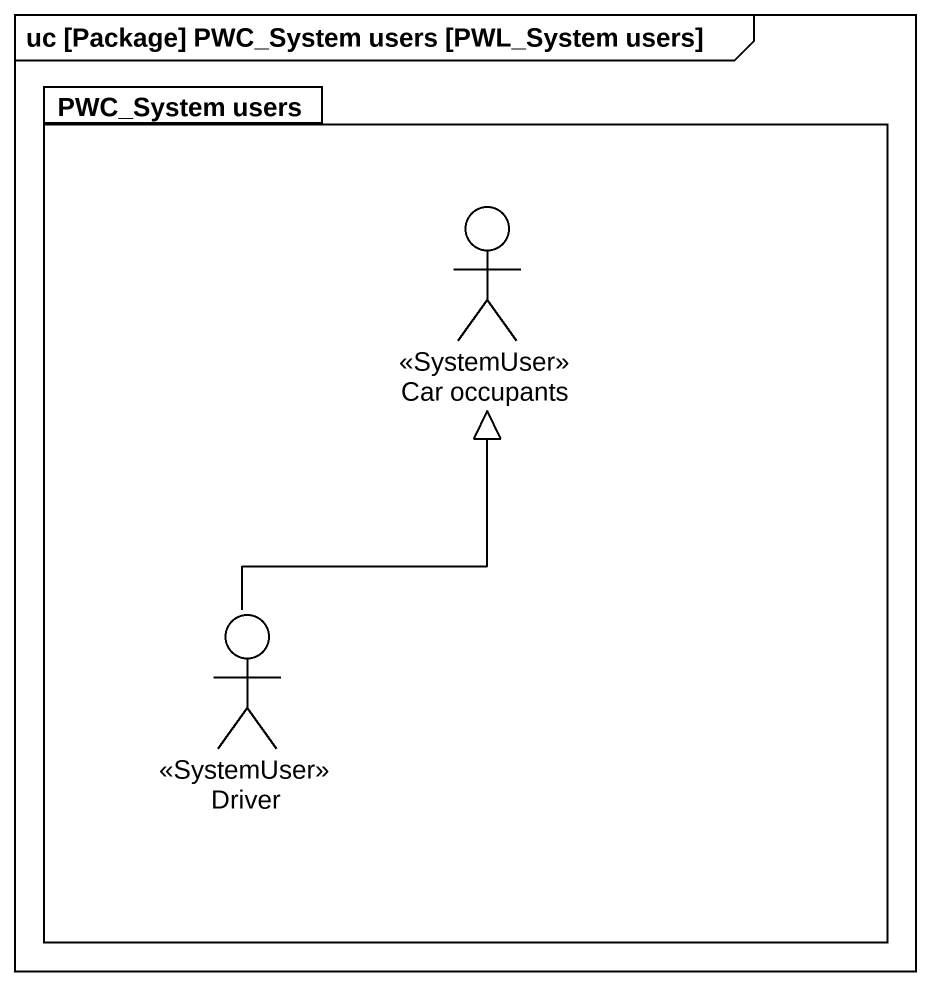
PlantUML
@startuml
mainframe uc [Package] PWC_System users [PWL_System users]
package "PWC_System users" as PWC_System_users {
  actor "Car occupants" as Car_occupants <<SystemUser>>
  actor Driver <<SystemUser>>
}
Driver -up-|> Car_occupants
@enduml
